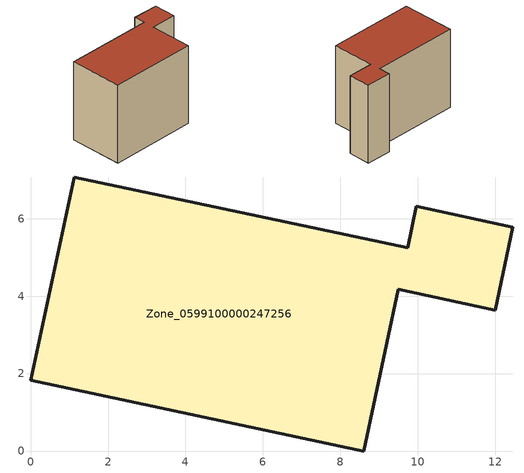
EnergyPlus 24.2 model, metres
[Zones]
Zone_0599100000247256
 floor ground (C_G): 0,1.83 1.13,7.08 9.74,5.25 9.97,6.33 12.46,5.78 12,3.63 9.5,4.18 8.61,0 z0
 wall outside (C_F): 1.13,7.08 0,1.83 8.61,0 9.5,4.18 12,3.63 12.46,5.78 9.97,6.33 9.74,5.25 1.13,7.08 z0:8.05
 roof outside (C_R): 12.46,5.78 9.97,6.33 9.74,5.25 1.13,7.08 0,1.83 8.61,0 9.5,4.18 12,3.63 z8.05
[BUILDING]
Pand.0599100000247256: North Axis=0; Terrain=City; Loads Convergence Tolerance Value=0.04; Temperature Convergence Tolerance Value=0.4; Solar Distribution=FullExterior; Maximum Number of Warmup Days=25; Minimum Number of Warmup Days=1
[Site:Location]
Rotterdam.The.Hague.AP_ZH_NLD Design_Conditions: Latitude=51.96; Longitude=4.45; Time Zone=1; Elevation=-4.5
[SITE:GROUNDTEMPERATURE:BUILDINGSURFACE]
18, 18, 18, 18, 18, 18, 18, 18, 18, 18, 18, 18
[MATERIAL] Thermal Absorptance=0.9; Solar Absorptance=0.7; Visible Absorptance=0.7
Name | Roughness | Thickness | Conductivity | Density | Specific Heat
G.TI.1975-1991 | MediumSmooth | 0.15 | 0.288461 | 540 | 1210
F.TI.1975-1991 | Rough | 0.3 | 0.230769 | 1920 | 840
R.TI.1975-1991 | MediumRough | 0.2 | 0.153846 | 1500 | 1000
[CONSTRUCTION]
C_G: G.TI.1975-1991
C_F: F.TI.1975-1991
C_R: R.TI.1975-1991
[ZONE]
Zone_0599100000247256: Type=1; Multiplier=1; Ceiling Height=Autocalculate; Volume=Autocalculate; Floor Area=autocalculate; Part of Total Floor Area=Yes
[ZONEINFILTRATION:DESIGNFLOWRATE]
Infil_Zone_0599100000247256: Zone or ZoneList or Space or SpaceList=Zone_0599100000247256; Schedule=AlwaysOn; Design Flow Rate Calculation Method=Flow/Area; Flow Rate per Floor Area=0.003; Constant Term Coefficient=1; Temperature Term Coefficient=0; Velocity Term Coefficient=0; Velocity Squared Term Coefficient=0
[HVACTEMPLATE:ZONE:IDEALLOADSAIRSYSTEM]
Zone_0599100000247256: Maximum Heating Supply Air Temperature=50; Minimum Cooling Supply Air Temperature=13; Maximum Heating Supply Air Humidity Ratio=0.0156; Minimum Cooling Supply Air Humidity Ratio=0.0077; Heating Limit=NoLimit; Cooling Limit=NoLimit; Dehumidification Control Type=ConstantSensibleHeatRatio; Cooling Sensible Heat Ratio=0.7; Dehumidification Setpoint=60; Humidification Control Type=None; Humidification Setpoint=30; Outdoor Air Method=None; Outdoor Air Flow Rate per Person=0.00944; Outdoor Air Flow Rate per Zone Floor Area=0; Outdoor Air Flow Rate per Zone=0; Demand Controlled Ventilation Type=None; Outdoor Air Economizer Type=NoEconomizer; Heat Recovery Type=None; Sensible Heat Recovery Effectiveness=0.7; Latent Heat Recovery Effectiveness=0.65
[ZONECONTROL:THERMOSTAT]
ThermostatControl_Zone_0599100000247256: Zone or ZoneList=Zone_0599100000247256; Control Type Schedule=DualSetpointControlType; Control 1=Thermostat_Zone_0599100000247256; Temperature Difference Between Cutout And Setpoint=0
[THERMOSTATSETPOINT:DUALSETPOINT]
Thermostat_Zone_0599100000247256: Heating Setpoint Temperature Schedule=HeatingSetpoint_Zone_0599100000247256; Cooling Setpoint Temperature Schedule=CoolingSetpoint_Zone_0599100000247256
[SCHEDULE:COMPACT]
HeatingSetpoint_Zone_0599100000247256: Through: 12/31, For: AllDays, Until: 24:00, 21
CoolingSetpoint_Zone_0599100000247256: Through: 12/31, For: AllDays, Until: 24:00, 24
DualSetpointControlType: Through: 12/31, For: AllDays, Until: 24:00, 4
AlwaysOn: Through: 12/31, For: AllDays, Until: 24:00, 1
